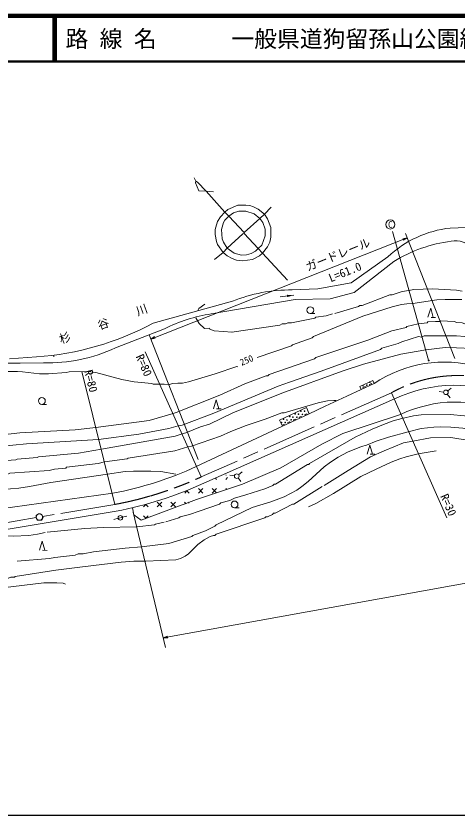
# Model space of a CAD drawing. Units: millimetres, scale not verified. Extents: x -166251861 to 680000, y 20000 to 153676748.
# Drawn here: x 169529 to 266191, y 205000 to 380000 of the extents above; entities that cross this region are included whole.
import ezdxf
from ezdxf.enums import TextEntityAlignment as Align

# ---------------------------------------------------------------- set-up
doc = ezdxf.new("R2010")
doc.units = ezdxf.units.MM
doc.header["$LTSCALE"] = 1000
doc.linetypes.add('CHAIN', pattern=[18.5, 12, -1.5, 3.5, -1.5])
for name, color, linetype, lineweight in [('M-BGD', 7, 'Continuous', 13), ('M-BMK', 2, 'CHAIN', 13), ('M-STR-HTXT', 7, 'Continuous', 13), ('M-TTL', 2, 'Continuous', 140), ('M-TTL-BAND', 7, 'Continuous', 25), ('M-TTL-LINE', 7, 'Continuous', 50)]:
    doc.layers.add(name, color=color, linetype=linetype, lineweight=lineweight)
doc.layers.add('M-BMK-HTXT', color=7, linetype='Continuous')
doc.layers.add('M-TTL-TXT', color=7, linetype='Continuous')
doc.styles.add('ＭＳ ゴシック', font='')
doc.styles.get('ＭＳ ゴシック').set_extended_font_data('MS Gothic')

# ---------------------------------------------------------------- blocks, each defined once
blk = doc.blocks.new('filled_arrow')
at = {"color": 0, "linetype": 'Continuous', "lineweight": -2}
blk.add_solid([(7.5, 1.25), (0, 0), (7.5, -1.25)], dxfattribs=at)
blk = doc.blocks.new('カーブミラー')
at = {"color": 7, "linetype": 'Continuous', "lineweight": 13}
blk.add_circle((0, 0), 1, dxfattribs=at)
at = {"color": 7, "style": 'ＭＳ ゴシック'}
blk.add_text('C', height=1.47, dxfattribs=at).set_placement((0, 0), align=Align.MIDDLE_CENTER)
blk = doc.blocks.new('針葉樹林')
at = {"color": 7, "linetype": 'Continuous', "lineweight": 13}
for p, q in [((-0.6, -1), (0, 1)), ((0, 1), (0.6, -1)), ((0.1, -1), (1.1, -1))]:
    blk.add_line(p, q, dxfattribs=at)
blk = doc.blocks.new('広葉樹林')
at = {"color": 7, "linetype": 'Continuous', "lineweight": 13}
blk.add_line((0, -0.75), (1, -0.75), dxfattribs=at)
blk.add_circle((0, 0), 0.75, dxfattribs=at)
blk = doc.blocks.new('電力柱1')
at = {"color": 7, "linetype": 'Continuous', "lineweight": 13}
for p, q in [((-0.49, 0.061), (-1.483, 0.18)), ((0.4, 0.311), (1.186, 0.93)), ((0.316, -0.391), (0.934, -1.176))]:
    blk.add_line(p, q, dxfattribs=at)
blk.add_circle((0.007, 0.002), 0.5, dxfattribs=at)
blk = doc.blocks.new('open_arrow')
at = {"color": 0, "linetype": 'Continuous', "lineweight": -2}
blk.add_lwpolyline([(7.5, 1.25), (0, 0), (7.5, -1.25)], dxfattribs=at)

msp = doc.modelspace()

# ---------------------------------------------------------------- linework, layer by layer
at = {"layer": 'M-BGD'}
for p, q in [((208560, 344565), (208984, 343803)), ((211185, 341602), (212794, 341517)), ((211185, 341602), (215334, 337030)), ((225494, 338131), (223970, 336607)), ((215334, 337030), (216180, 336183)), ((216180, 336183), (219567, 332543)), ((223970, 336607), (222954, 335675)), ((222954, 335675), (219567, 332543)), ((219567, 332543), (219567, 332373)), ((259962, 304638), (252076, 332828)), ((264692, 333551), (270032, 333715)), ((219567, 332373), (222615, 329071)), ((215842, 329156), (214910, 328225)), ((222615, 329071), (223546, 328055)), ((214910, 328225), (213048, 326701)), ((223546, 328055), (229050, 322129)), ((243004, 321557), (251055, 327226)), ((243662, 319421), (252369, 326240)), ((235693, 320243), (243004, 321557)), ((230432, 318858), (227452, 318513)), ((230062, 320012), (235693, 320243)), ((238404, 318025), (243662, 319421)), ((266049, 319927), (267319, 319758)), ((199563, 312716), (216982, 317514)), ((212315, 314753), (230703, 317875)), ((230703, 317875), (238404, 318025)), ((266049, 317895), (267234, 317895)), ((191314, 307326), (202061, 311467)), ((168112, 304894), (174027, 305354)), ((177826, 305619), (177826, 305365)), ((175539, 304039), (170478, 303974)), ((201025, 299353), (202041, 299353)), ((202041, 299353), (203226, 299269)), ((203734, 299523), (203226, 299269)), ((247703, 300197), (244880, 298878)), ((248020, 299515), (245196, 298196)), ((247444, 299522), (246973, 299302)), ((247079, 299075), (246973, 299302)), ((247549, 299295), (247444, 299522)), ((247703, 300197), (248020, 299515)), ((245196, 298196), (242059, 296730)), ((244880, 298878), (245196, 298196)), ((246032, 298862), (245561, 298642)), ((245667, 298416), (245561, 298642)), ((246138, 298636), (246032, 298862)), ((252494, 296146), (210702, 277666)), ((242059, 296730), (237317, 294515)), ((239210, 295797), (239718, 295797)), ((233168, 294223), (227307, 291485)), ((233168, 294223), (233797, 292870)), ((237317, 294515), (233797, 292870)), ((204666, 293173), (203988, 292919)), ((212878, 293003), (205936, 290379)), ((233797, 292870), (227935, 290132)), ((232016, 292314), (231597, 292119)), ((232122, 292088), (232016, 292314)), ((233272, 292901), (232853, 292706)), ((232959, 292479), (232853, 292706)), ((233378, 292675), (233272, 292901)), ((253804, 292722), (241137, 288537)), ((227307, 291485), (227935, 290132)), ((228248, 290554), (227830, 290359)), ((228354, 290328), (228248, 290554)), ((229504, 291141), (229086, 290945)), ((229191, 290719), (229086, 290945)), ((229610, 290914), (229504, 291141)), ((230760, 291728), (230342, 291532)), ((230447, 291306), (230342, 291532)), ((230866, 291501), (230760, 291728)), ((231703, 291892), (231597, 292119)), ((205936, 290379), (205089, 290209)), ((227935, 290132), (209055, 281312)), ((206782, 288685), (205936, 288516)), ((241137, 288537), (236597, 286200)), ((207968, 285807), (207206, 285637)), ((236597, 286200), (227585, 281026)), ((261646, 284791), (257667, 284113)), ((227585, 281026), (219173, 277488)), ((213260, 278741), (213500, 278500)), ((215501, 279500), (215626, 279375)), ((215918, 278918), (215501, 278501)), ((219173, 277488), (209092, 274083)), ((210501, 276501), (209500, 275501)), ((209501, 276501), (210500, 275501)), ((212501, 276500), (213448, 275553)), ((213501, 276500), (212501, 275500)), ((215500, 276501), (215648, 276353)), ((190768, 275484), (155750, 270587)), ((206978, 275978), (206501, 275500)), ((207009, 275992), (207501, 275500)), ((209092, 274083), (196942, 269610)), ((198014, 273014), (197501, 272500)), ((197992, 273009), (198501, 272501)), ((200500, 273501), (201500, 272500)), ((201501, 273500), (200500, 272501)), ((203501, 273501), (204501, 272500)), ((204500, 273501), (203501, 272501)), ((206500, 273500), (206848, 273153)), ((207500, 273500), (207328, 273328)), ((235230, 273191), (233622, 272514)), ((191465, 271545), (156597, 265705)), ((195373, 270745), (195079, 272302)), ((191915, 269979), (190941, 269753)), ((192870, 270236), (191909, 269960)), ((192873, 270248), (193848, 270470)), ((196942, 269610), (195373, 270745)), ((197500, 270501), (198072, 269929)), ((198500, 270501), (197845, 269845))]:
    msp.add_line(p, q, dxfattribs=at)
for points in [[(211185, 341602), (209576, 341687), (208899, 343465), (208984, 343803)], [(211185, 341602), (209322, 343634), (208984, 343803)], [(215334, 337030), (215926, 337623), (218128, 338554), (219906, 338554), (220752, 338469), (221599, 338215), (222615, 337707), (223970, 336607)], [(215334, 337030), (214318, 336014), (213725, 334998), (213302, 333728), (213217, 333220), (213217, 332119), (213471, 330595), (213725, 329918), (214910, 328225)], [(216180, 336183), (215334, 335252), (214995, 334744), (214572, 333220), (214741, 331188), (214995, 330426), (215842, 329156)], [(216180, 336183), (217196, 336861), (218382, 337284), (219906, 337284), (221768, 336691), (222954, 335675)], [(223970, 336607), (224647, 335591), (225409, 333643), (225409, 331527), (225155, 330426), (224647, 329410), (223546, 328055)], [(222954, 335675), (223631, 334744), (224139, 333305), (224139, 331865), (223377, 329833), (222615, 329071)], [(215842, 329156), (219228, 332289), (219567, 332373)], [(215842, 329156), (217366, 328055), (218974, 327632), (220075, 327717), (221091, 327971), (222022, 328479), (222615, 329071)], [(214910, 328225), (215842, 327463), (216942, 326870), (217874, 326531), (219144, 326362), (221345, 326701), (222869, 327463), (223546, 328055)], [(255635, 319843), (256736, 320097), (260800, 320266), (266049, 319927)], [(255635, 319843), (254196, 319673), (251994, 318911), (251486, 318911), (245390, 316625), (244882, 316625), (244628, 316371), (239379, 314847)], [(210931, 316879), (209576, 315948), (209407, 315525)], [(256482, 317049), (255212, 316964), (254026, 316795), (251994, 316287), (245560, 314255), (234722, 309767), (234468, 309513), (230150, 307989), (229896, 307735), (222361, 305195)], [(266049, 317895), (263594, 317895), (261731, 317811), (256482, 317049)], [(208984, 313916), (209661, 312646), (210846, 311545), (211947, 311630), (212032, 311376), (212963, 311037), (216943, 310728)], [(238871, 314763), (237516, 314339), (235230, 314001), (235061, 313831), (229896, 312815), (229134, 312815), (228626, 312561), (227864, 312561), (227356, 312307), (216867, 310734)], [(257667, 312561), (255212, 311969), (255042, 311799), (251910, 311037), (246660, 309005), (235230, 305195), (234976, 304941), (224986, 301470), (224732, 301216), (224393, 301216), (219652, 299438), (214233, 296983), (204666, 293173)], [(261477, 313069), (259784, 312985), (259614, 312815), (257667, 312561)], [(262578, 313239), (262408, 313069), (261477, 313069)], [(262578, 313239), (265626, 313069), (266049, 312900)], [(266049, 312900), (267319, 312815), (267912, 312561), (271891, 312053), (273754, 311799), (275193, 311545), (276886, 311291), (282644, 309852)], [(258429, 309683), (257752, 309767), (254111, 308667), (253264, 308243), (249708, 307227), (249454, 306973), (236416, 302232), (229473, 299777), (227018, 298930), (212878, 293003)], [(266049, 309937), (259022, 309937), (258429, 309683)], [(266049, 309937), (267912, 309767), (268674, 309513), (269774, 309513), (271129, 309259), (275786, 308159), (275955, 307989), (276378, 307989), (281374, 305957)], [(206782, 288685), (210000, 290040), (211947, 290633), (217027, 293088), (227780, 297406), (240988, 302232), (245729, 303756), (253857, 305957), (259360, 306889)], [(266049, 307312), (263594, 307397), (259360, 306889)], [(266049, 307312), (269520, 307143), (271383, 306719), (271976, 306719), (274939, 305957), (276717, 305449), (278749, 304687), (280612, 303671)], [(203734, 299523), (205004, 299607), (206020, 299607), (207375, 299861), (213217, 301639), (217958, 303248), (218128, 303163)], [(156575, 301470), (157422, 301385), (159792, 302063), (162417, 302147), (169868, 302147), (170968, 302063), (174694, 301639), (176641, 301639), (180536, 301893), (181213, 302063), (185362, 302147), (187055, 301893), (192728, 300369), (195437, 299861), (199332, 299523), (199586, 299353), (201025, 299353)], [(239210, 295797), (237770, 295713), (235738, 295289), (228288, 293088), (227780, 293088), (224139, 291733)], [(203988, 292919), (198739, 291395), (187055, 289871)], [(254111, 291818), (256651, 292411), (258344, 292665), (264694, 292749), (267827, 292411), (269859, 292072), (274854, 290971), (276294, 290463)], [(254111, 291818), (252164, 291310), (250047, 290548), (247592, 289532), (243866, 287754), (233876, 281997), (233706, 281743), (233452, 281743), (226425, 277425), (226086, 277425), (225832, 277171), (224054, 276409), (219906, 275139), (217450, 274377), (216434, 273869), (214402, 273361), (214148, 273107), (209661, 271583), (207544, 270821), (205512, 270313), (205258, 270059), (202380, 269212)], [(224139, 291733), (219990, 290294), (216604, 289024), (214318, 288008), (207968, 285807)], [(187055, 289871), (182483, 289363), (170376, 288685), (163941, 288008), (159030, 287161), (153273, 285807)], [(205089, 290209), (203057, 289617), (196453, 288431), (187648, 287246)], [(255466, 288939), (251148, 287754), (248438, 286907), (246322, 285976), (245221, 285722), (242173, 284452), (240141, 283351), (238448, 282251), (237093, 281235), (233537, 278017), (232182, 276917), (231082, 276155), (229727, 275393), (228288, 274715), (225409, 273615), (221260, 272345), (213386, 268535), (213132, 268281), (211100, 267265), (208306, 266249), (208052, 265995), (203057, 264471), (197046, 263709)], [(255466, 288939), (258344, 289617), (261138, 289955), (262578, 290040), (264864, 289955), (267488, 289701), (268589, 289532), (270790, 289024), (275362, 287415)], [(187648, 287246), (171815, 286315), (165804, 285722), (153527, 284029)], [(205936, 288516), (204412, 288008), (188240, 285129)], [(256482, 286907), (260376, 287585), (264864, 287669), (268843, 286992), (274770, 285383)], [(207206, 285637), (204327, 284791), (194082, 283182), (193913, 283013), (188918, 282335)], [(256482, 286907), (254450, 286484), (250216, 284791)], [(188240, 285129), (183245, 284283), (174440, 283436), (174186, 283267), (169783, 282928), (169529, 282759), (160385, 282166), (160046, 281997), (154035, 281658)], [(257667, 284113), (255042, 283436), (253688, 283013), (251740, 282251), (248438, 280727), (245136, 279118), (239125, 275393), (235230, 273191)], [(250216, 284791), (247253, 283436), (242342, 280473), (237093, 277171)], [(188918, 282335), (187563, 281997), (180620, 281150), (180451, 280981), (177996, 280727), (176810, 280473), (168174, 279880), (167920, 279711), (160893, 279372), (160639, 279203), (154458, 278949)], [(189595, 279626), (193490, 280219), (195268, 280303), (199078, 280303), (201279, 280219), (204581, 279626)], [(154966, 275985), (159877, 276155), (166481, 276324), (170122, 276578), (172492, 276917), (177149, 277848), (189595, 279626)], [(236670, 276917), (230404, 273107), (230150, 273107), (226340, 271075), (226002, 271075), (225748, 270821), (224647, 270313), (224308, 270313), (224054, 270059), (213386, 266503), (213132, 266249), (212794, 266249), (212116, 265995), (210762, 265233), (209407, 264217), (207375, 262185), (206613, 261677), (205597, 261169), (204581, 260915), (197977, 260576)], [(175456, 270228), (175202, 270821), (174778, 270990), (174440, 270990), (173932, 270567), (173932, 270059)], [(175456, 270228), (175286, 269720), (175117, 269551), (174186, 269551), (173932, 270059)], [(196030, 268111), (188664, 267942), (184600, 267773), (176387, 266926)], [(202041, 269127), (200094, 268704), (199924, 268535), (196030, 268111)], [(175964, 266841), (174270, 266503), (172323, 266249), (168936, 266079), (163094, 266333), (162756, 266503)], [(197046, 263709), (193490, 263455), (186547, 262608), (184261, 262185), (183160, 262185), (182483, 261931), (178080, 261423), (176895, 261169), (169783, 260576)], [(197977, 260576), (195352, 260576), (192558, 260407), (184092, 259391), (178250, 258629), (169360, 257274), (169190, 257105), (168428, 257105), (167920, 256851), (167158, 256851), (164026, 256343), (163094, 256089), (161062, 256004), (160808, 255835), (153781, 255750)], [(180366, 255581), (179858, 255750), (178504, 255835), (175625, 255835), (166566, 254734), (166396, 254565), (155390, 252617)]]:
    msp.add_lwpolyline(points, dxfattribs=at)
for centre, radius in [((259989, 304542), 100), ((247071, 299770), 75), ((245576, 299029), 75), ((246436, 299148), 75), ((229528, 292288), 75), ((230732, 292831), 75), ((231459, 292778), 75), ((231989, 293453), 75), ((232306, 292738), 75), ((232782, 293453), 75), ((227729, 290939), 75), ((228192, 291706), 75), ((228549, 290952), 75), ((228919, 291508), 75), ((229832, 291574), 75), ((230216, 292169), 75), ((231089, 292116), 75), ((192390, 270098), 500)]:
    msp.add_circle(centre, radius, dxfattribs=at)
for centre, radius, start, end in [((267168, 310352), 23331, 96.09105, 133.67792), ((265836, 325431), 5325, 43.39118, 99.92431), ((268831, 299642), 31280, 97.186, 121.75292), ((229805, 285858), 34155, 89.56935, 112.05217), ((217210, 281842), 33274, 98.45973, 117.08291), ((169891, 367673), 62456, 273.79758, 298.36572), ((176521, 338828), 34803, 268.38277, 295.1538), ((169282, 266263), 37730, 88.18283, 115.35375), ((263361, 276699), 27494, 74.1315, 123.91634), ((265776, 267874), 31237, 66.41286, 115.16351), ((265959, 267100), 28358, 66.40657, 115.37999), ((176560, 351670), 77500, 280.56354, 294.78927), ((176560, 351670), 81500, 280.5373, 294.76604)]:
    msp.add_arc(centre, radius, start, end, dxfattribs=at)
at = {"layer": 'M-BMK'}
for p, q in [((251825, 297491), (210084, 279033)), ((191204, 273022), (175365, 270369)), ((173985, 270138), (156321, 267180))]:
    msp.add_line(p, q, dxfattribs=at)
msp.add_circle((174675, 270254), 700, dxfattribs=at)
for centre, radius, start, end in [((266375, 271255), 30000, 87.51888, 119.0115), ((176560, 351670), 80000, 280.54691, 294.77455)]:
    msp.add_arc(centre, radius, start, end, dxfattribs=at)
at = {"layer": 'M-STR-HTXT'}
for p, q in [((255277, 331403), (199058, 309254)), ((265682, 304992), (254910, 332333)), ((209464, 282842), (198692, 310184)), ((210084, 279033), (197836, 306419)), ((191204, 273022), (183941, 302130)), ((251825, 297491), (263957, 270053)), ((195186, 271308), (202315, 241697)), ((201809, 243801), (278320, 257635))]:
    msp.add_line(p, q, dxfattribs=at)
at = {"layer": 'M-TTL'}
msp.add_line((680000, 380000), (40000, 380000), dxfattribs=at)
at = {"layer": 'M-TTL-BAND'}
msp.add_line((40000, 205000), (579000, 205000), dxfattribs=at)
at = {"layer": 'M-TTL-LINE'}
for p, q in [((177750, 380000), (177750, 370000)), ((178250, 380000), (178250, 370000)), ((40000, 370000), (680000, 370000))]:
    msp.add_line(p, q, dxfattribs=at)

# ---------------------------------------------------------------- block references
at = {"layer": 'M-BGD'}
for name, p, xscale, yscale, rotation in [('カーブミラー', (251568, 334342), 1000, 1000, 359.23206), ('filled_arrow', (230432, 318858), 200, 200, 186.6), ('広葉樹林', (234029, 315571), 1000, 1000, 359.23206), ('針葉樹林', (260400, 314995), 1000, 1000, 359.23206), ('広葉樹林', (175210, 295690), 1000, 1000, 359.23206), ('針葉樹林', (213410, 294951), 1000, 1000, 359.23206), ('針葉樹林', (247091, 285011), 1000, 1000, 359.23206), ('広葉樹林', (217435, 273017), 1000, 1000, 359.23206), ('針葉樹林', (175292, 263980), 1000, 1000, 359.23206)]:
    msp.add_blockref(name, p, dxfattribs=dict(at, xscale=xscale, yscale=yscale, rotation=rotation))
at = {"layer": 'M-BGD', "xscale": 1000, "yscale": 1000}
for p in [(263747, 297580), (217907, 279219)]:
    msp.add_blockref('電力柱1', p, dxfattribs=at)
at = {"layer": 'M-STR-HTXT', "xscale": 133, "yscale": 133}
for p, rotation in [((255277, 331403), 201.5), ((199058, 309254), 21.5), ((201809, 243801), 10.2)]:
    msp.add_blockref('open_arrow', p, dxfattribs=dict(at, rotation=rotation))

# ---------------------------------------------------------------- texts
at = {"layer": 'M-BGD', "style": 'ＭＳ ゴシック'}
msp.add_text('250', height=1466, rotation=23.199, dxfattribs=at).set_placement((220527, 303535), align=Align.BOTTOM_CENTER)
at = {"layer": 'M-BMK-HTXT', "insert": (192089, 312578), "char_height": 1833, "attachment_point": 8, "rotation": 20, "style": 'ＭＳ ゴシック'}
msp.add_mtext('\\T3.58;杉谷川', dxfattribs=at)
at = {"layer": 'M-STR-HTXT', "style": 'ＭＳ ゴシック'}
for s, rotation, p in [('ガードレール', 22, (233670, 323569)), ('R=80', 294.097, (195225, 305187)), ('R=80', 284.01, (183944, 302118))]:
    msp.add_text(s, height=1833, rotation=rotation, dxfattribs=at).set_placement(p, align=Align.BOTTOM_LEFT)
msp.add_text('L=61.0', height=1833, rotation=22, dxfattribs=at).set_placement((242188, 322553), align=Align.BOTTOM_CENTER)
msp.add_text('R=30', height=1833, rotation=293.249, dxfattribs=at).set_placement((263957, 270053), align=Align.BOTTOM_RIGHT)
at = {"layer": 'M-TTL-TXT', "style": 'ＭＳ ゴシック'}
for s, p in [('路 線 名', (180380, 375000)), ('一般県道狗留孫山公園線', (216734, 375000))]:
    msp.add_text(s, height=3666, dxfattribs=at).set_placement(p, align=Align.MIDDLE_LEFT)

doc.saveas('drawing.dxf')
